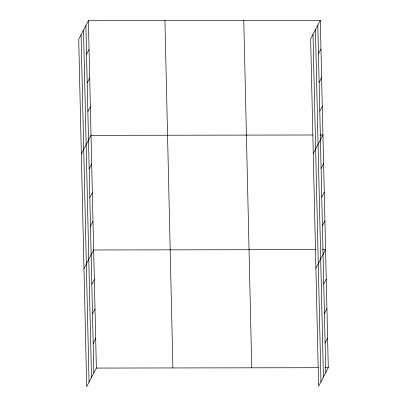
<?xml version="1.0" encoding="UTF-8"?>
<svg xmlns="http://www.w3.org/2000/svg" width="407" height="407" viewBox="0 0 407 407"><rect width="100%" height="100%" fill="white"/><g stroke="black" fill="none" stroke-linecap="round" stroke-linejoin="round"><path stroke-width="0.61" d="M88.39 20.732L78.719 39.311L86.686 386.65L96.357 368.07L88.39 20.732L320.314 20.35L328.281 367.689L318.61 386.268L310.643 38.93L320.314 20.35M86.538 54.202L89.047 49.389M87.2 82.86L89.703 78.042M87.856 111.513L90.359 106.7M81.349 153.932L91.02 135.353L312.988 134.987M89.169 168.824L91.677 164.011M89.825 197.481L92.333 192.664M90.486 226.134L92.989 221.322M83.979 268.554L93.651 249.974L315.618 249.613M91.819 284.315L94.327 279.502M92.496 313.838L95.004 309.025M93.172 343.366L95.681 338.548M318.462 53.821L320.97 49.008M319.124 82.479L321.627 77.661M319.78 111.131L322.283 106.319M313.273 153.551L322.944 134.971L319.831 134.976M321.092 168.442L323.601 163.629M321.749 197.1L324.257 192.282M322.41 225.753L324.913 220.94M315.903 268.172L325.575 249.593L322.461 249.598M323.743 283.933L326.251 279.121M324.42 313.456L326.928 308.643M325.096 342.984L327.604 338.166M96.357 368.07L318.325 367.709M325.173 367.694L328.281 367.689M317.806 25.163L325.773 372.507M315.44 29.706L323.412 377.045M313.008 34.386L320.975 381.725M243.778 20.477L251.745 367.816M164.927 20.604L172.894 367.948M85.882 25.549L93.849 372.888M83.516 30.087L91.489 377.431M81.085 34.768L89.052 382.107"/></g></svg>
